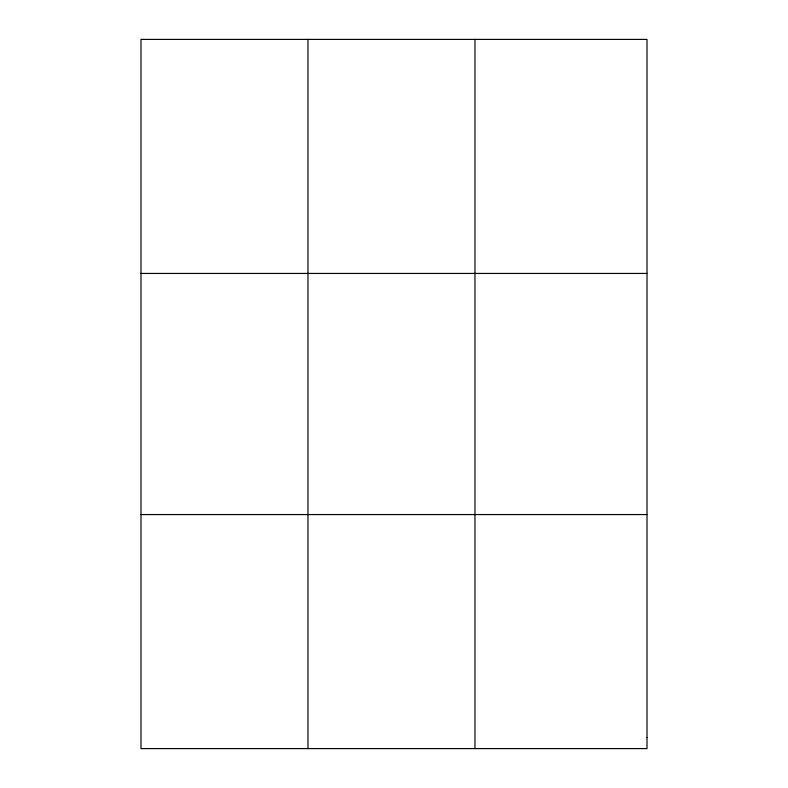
<?xml version="1.0" encoding="UTF-8"?>
<svg xmlns="http://www.w3.org/2000/svg" width="788" height="788" viewBox="0 0 788 788"><rect width="100%" height="100%" fill="white"/><g stroke="black" fill="none" stroke-linecap="round" stroke-linejoin="round"><path stroke-width="1.18" d="M307.98 39.4L307.98 748.6M474.967 39.4L474.967 748.6M140.993 273.436L647.007 273.436M140.993 514.564L647.007 514.564M647.007 737.46L647.007 748.6L140.993 748.6L140.993 39.4L647.007 39.4L647.007 737.46"/></g></svg>
